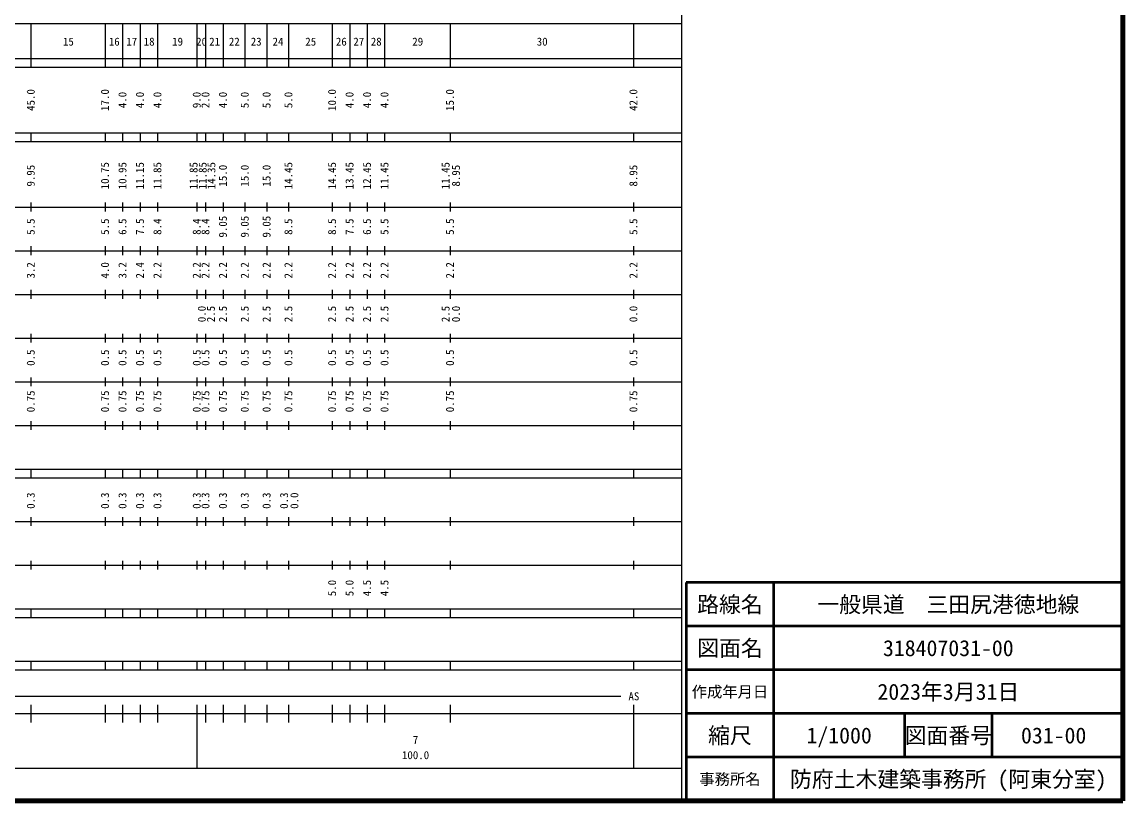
# Model space of a CAD drawing. Units: millimetres on the paper, enlarged 1000 times. Extents: x 40000 to 680000, y 20000 to 380000.
# Drawn here: x 427880 to 680000, y 20000 to 198357 of the extents above; entities that cross this region are included whole.
import ezdxf
from ezdxf.enums import TextEntityAlignment as Align

# ---------------------------------------------------------------- set-up
doc = ezdxf.new("R2010")
doc.units = ezdxf.units.MM
doc.header["$LTSCALE"] = 1000
for name, color, linetype, lineweight in [('M-TTL', 2, 'Continuous', 140), ('M-TTL-BAND', 7, 'Continuous', 25), ('M-TTL-FRAM', 2, 'Continuous', 50), ('M-TTL-LINE', 7, 'Continuous', 50)]:
    doc.layers.add(name, color=color, linetype=linetype, lineweight=lineweight)
doc.layers.add('M-TTL-TXT', color=7, linetype='Continuous')
doc.styles.add('ＭＳ ゴシック', font='')
doc.styles.get('ＭＳ ゴシック').set_extended_font_data('MS Gothic')

msp = doc.modelspace()

# ---------------------------------------------------------------- linework, layer by layer
at = {"layer": 'M-TTL'}
for p, q in [((680000, 20000), (680000, 380000)), ((40000, 20000), (680000, 20000))]:
    msp.add_line(p, q, dxfattribs=at)
at = {"layer": 'M-TTL-BAND'}
for p, q in [((579000, 20000), (579000, 370000)), ((68000, 198000), (579000, 198000)), ((430000, 188000), (430000, 198000)), ((447000, 188000), (447000, 198000)), ((451000, 188000), (451000, 198000)), ((455000, 188000), (455000, 198000)), ((459000, 188000), (459000, 198000)), ((468000, 188000), (468000, 198000)), ((470000, 188000), (470000, 198000)), ((474000, 188000), (474000, 198000)), ((479000, 188000), (479000, 198000)), ((484000, 188000), (484000, 198000)), ((489000, 188000), (489000, 198000)), ((499000, 188000), (499000, 198000)), ((503000, 188000), (503000, 198000)), ((507000, 188000), (507000, 198000)), ((511000, 188000), (511000, 198000)), ((526000, 188000), (526000, 198000)), ((568000, 188000), (568000, 198000)), ((40000, 190000), (579000, 190000)), ((40000, 188000), (579000, 188000)), ((40000, 173000), (579000, 173000)), ((430000, 171000), (430000, 173000)), ((447000, 171000), (447000, 173000)), ((451000, 171000), (451000, 173000)), ((455000, 171000), (455000, 173000)), ((459000, 171000), (459000, 173000)), ((468000, 171000), (468000, 173000)), ((470000, 171000), (470000, 173000)), ((474000, 171000), (474000, 173000)), ((479000, 171000), (479000, 173000)), ((484000, 171000), (484000, 173000)), ((489000, 171000), (489000, 173000)), ((499000, 171000), (499000, 173000)), ((503000, 171000), (503000, 173000)), ((507000, 171000), (507000, 173000)), ((511000, 171000), (511000, 173000)), ((526000, 171000), (526000, 173000)), ((568000, 171000), (568000, 173000)), ((40000, 171000), (579000, 171000)), ((430000, 155000), (430000, 157000)), ((447000, 155000), (447000, 157000)), ((451000, 155000), (451000, 157000)), ((455000, 155000), (455000, 157000)), ((459000, 155000), (459000, 157000)), ((468000, 155000), (468000, 157000)), ((470000, 155000), (470000, 157000)), ((474000, 155000), (474000, 157000)), ((479000, 155000), (479000, 157000)), ((484000, 155000), (484000, 157000)), ((489000, 155000), (489000, 157000)), ((499000, 155000), (499000, 157000)), ((503000, 155000), (503000, 157000)), ((507000, 155000), (507000, 157000)), ((511000, 155000), (511000, 157000)), ((526000, 155000), (526000, 157000)), ((568000, 155000), (568000, 157000)), ((40000, 156000), (579000, 156000)), ((430000, 145000), (430000, 147000)), ((447000, 145000), (447000, 147000)), ((451000, 145000), (451000, 147000)), ((455000, 145000), (455000, 147000)), ((459000, 145000), (459000, 147000)), ((468000, 145000), (468000, 147000)), ((470000, 145000), (470000, 147000)), ((474000, 145000), (474000, 147000)), ((479000, 145000), (479000, 147000)), ((484000, 145000), (484000, 147000)), ((489000, 145000), (489000, 147000)), ((499000, 145000), (499000, 147000)), ((503000, 145000), (503000, 147000)), ((507000, 145000), (507000, 147000)), ((511000, 145000), (511000, 147000)), ((526000, 145000), (526000, 147000)), ((568000, 145000), (568000, 147000)), ((46000, 146000), (579000, 146000)), ((430000, 135000), (430000, 137000)), ((447000, 135000), (447000, 137000)), ((451000, 135000), (451000, 137000)), ((455000, 135000), (455000, 137000)), ((459000, 135000), (459000, 137000)), ((468000, 135000), (468000, 137000)), ((470000, 135000), (470000, 137000)), ((474000, 135000), (474000, 137000)), ((479000, 135000), (479000, 137000)), ((484000, 135000), (484000, 137000)), ((489000, 135000), (489000, 137000)), ((499000, 135000), (499000, 137000)), ((503000, 135000), (503000, 137000)), ((507000, 135000), (507000, 137000)), ((511000, 135000), (511000, 137000)), ((526000, 135000), (526000, 137000)), ((568000, 135000), (568000, 137000)), ((52000, 136000), (579000, 136000)), ((430000, 125000), (430000, 127000)), ((447000, 125000), (447000, 127000)), ((451000, 125000), (451000, 127000)), ((455000, 125000), (455000, 127000)), ((459000, 125000), (459000, 127000)), ((468000, 125000), (468000, 127000)), ((470000, 125000), (470000, 127000)), ((474000, 125000), (474000, 127000)), ((479000, 125000), (479000, 127000)), ((484000, 125000), (484000, 127000)), ((489000, 125000), (489000, 127000)), ((499000, 125000), (499000, 127000)), ((503000, 125000), (503000, 127000)), ((507000, 125000), (507000, 127000)), ((511000, 125000), (511000, 127000)), ((526000, 125000), (526000, 127000)), ((568000, 125000), (568000, 127000)), ((46000, 126000), (579000, 126000)), ((52000, 116000), (579000, 116000)), ((430000, 115000), (430000, 117000)), ((447000, 115000), (447000, 117000)), ((451000, 115000), (451000, 117000)), ((455000, 115000), (455000, 117000)), ((459000, 115000), (459000, 117000)), ((468000, 115000), (468000, 117000)), ((470000, 115000), (470000, 117000)), ((474000, 115000), (474000, 117000)), ((479000, 115000), (479000, 117000)), ((484000, 115000), (484000, 117000)), ((489000, 115000), (489000, 117000)), ((499000, 115000), (499000, 117000)), ((503000, 115000), (503000, 117000)), ((507000, 115000), (507000, 117000)), ((511000, 115000), (511000, 117000)), ((526000, 115000), (526000, 117000)), ((568000, 115000), (568000, 117000)), ((46000, 106000), (579000, 106000)), ((430000, 105000), (430000, 107000)), ((447000, 105000), (447000, 107000)), ((451000, 105000), (451000, 107000)), ((455000, 105000), (455000, 107000)), ((459000, 105000), (459000, 107000)), ((468000, 105000), (468000, 107000)), ((470000, 105000), (470000, 107000)), ((474000, 105000), (474000, 107000)), ((479000, 105000), (479000, 107000)), ((484000, 105000), (484000, 107000)), ((489000, 105000), (489000, 107000)), ((499000, 105000), (499000, 107000)), ((503000, 105000), (503000, 107000)), ((507000, 105000), (507000, 107000)), ((511000, 105000), (511000, 107000)), ((526000, 105000), (526000, 107000)), ((568000, 105000), (568000, 107000)), ((40000, 96000), (579000, 96000)), ((430000, 94000), (430000, 96000)), ((447000, 94000), (447000, 96000)), ((451000, 94000), (451000, 96000)), ((455000, 94000), (455000, 96000)), ((459000, 94000), (459000, 96000)), ((468000, 94000), (468000, 96000)), ((470000, 94000), (470000, 96000)), ((474000, 94000), (474000, 96000)), ((479000, 94000), (479000, 96000)), ((484000, 94000), (484000, 96000)), ((489000, 94000), (489000, 96000)), ((499000, 94000), (499000, 96000)), ((503000, 94000), (503000, 96000)), ((507000, 94000), (507000, 96000)), ((511000, 94000), (511000, 96000)), ((526000, 94000), (526000, 96000)), ((568000, 94000), (568000, 96000)), ((40000, 94000), (579000, 94000)), ((49000, 84000), (579000, 84000)), ((430000, 83000), (430000, 85000)), ((447000, 83000), (447000, 85000)), ((451000, 83000), (451000, 85000)), ((455000, 83000), (455000, 85000)), ((459000, 83000), (459000, 85000)), ((468000, 83000), (468000, 85000)), ((470000, 83000), (470000, 85000)), ((474000, 83000), (474000, 85000)), ((479000, 83000), (479000, 85000)), ((484000, 83000), (484000, 85000)), ((489000, 83000), (489000, 85000)), ((499000, 83000), (499000, 85000)), ((503000, 83000), (503000, 85000)), ((507000, 83000), (507000, 85000)), ((511000, 83000), (511000, 85000)), ((526000, 83000), (526000, 85000)), ((568000, 83000), (568000, 85000)), ((40000, 74000), (579000, 74000)), ((430000, 73000), (430000, 75000)), ((447000, 73000), (447000, 75000)), ((451000, 73000), (451000, 75000)), ((455000, 73000), (455000, 75000)), ((459000, 73000), (459000, 75000)), ((468000, 73000), (468000, 75000)), ((470000, 73000), (470000, 75000)), ((474000, 73000), (474000, 75000)), ((479000, 73000), (479000, 75000)), ((484000, 73000), (484000, 75000)), ((489000, 73000), (489000, 75000)), ((499000, 73000), (499000, 75000)), ((503000, 73000), (503000, 75000)), ((507000, 73000), (507000, 75000)), ((511000, 73000), (511000, 75000)), ((526000, 73000), (526000, 75000)), ((568000, 73000), (568000, 75000)), ((40000, 64000), (579000, 64000)), ((430000, 62000), (430000, 64000)), ((447000, 62000), (447000, 64000)), ((451000, 62000), (451000, 64000)), ((455000, 62000), (455000, 64000)), ((459000, 62000), (459000, 64000)), ((468000, 62000), (468000, 64000)), ((470000, 62000), (470000, 64000)), ((474000, 62000), (474000, 64000)), ((479000, 62000), (479000, 64000)), ((484000, 62000), (484000, 64000)), ((489000, 62000), (489000, 64000)), ((499000, 62000), (499000, 64000)), ((503000, 62000), (503000, 64000)), ((507000, 62000), (507000, 64000)), ((511000, 62000), (511000, 64000)), ((526000, 62000), (526000, 64000)), ((568000, 62000), (568000, 64000)), ((40000, 62000), (579000, 62000)), ((40000, 52000), (579000, 52000)), ((430000, 50000), (430000, 52000)), ((447000, 50000), (447000, 52000)), ((451000, 50000), (451000, 52000)), ((455000, 50000), (455000, 52000)), ((459000, 50000), (459000, 52000)), ((468000, 50000), (468000, 52000)), ((470000, 50000), (470000, 52000)), ((474000, 50000), (474000, 52000)), ((479000, 50000), (479000, 52000)), ((484000, 50000), (484000, 52000)), ((489000, 50000), (489000, 52000)), ((499000, 50000), (499000, 52000)), ((503000, 50000), (503000, 52000)), ((507000, 50000), (507000, 52000)), ((511000, 50000), (511000, 52000)), ((526000, 50000), (526000, 52000)), ((568000, 50000), (568000, 52000)), ((40000, 50000), (579000, 50000)), ((71000, 44000), (565000, 44000)), ((430000, 38000), (430000, 42000)), ((447000, 38000), (447000, 42000)), ((451000, 38000), (451000, 42000)), ((455000, 38000), (455000, 42000)), ((459000, 38000), (459000, 42000)), ((468000, 27500), (468000, 42000)), ((470000, 38000), (470000, 42000)), ((474000, 38000), (474000, 42000)), ((479000, 38000), (479000, 42000)), ((484000, 38000), (484000, 42000)), ((489000, 38000), (489000, 42000)), ((499000, 38000), (499000, 42000)), ((503000, 38000), (503000, 42000)), ((507000, 38000), (507000, 42000)), ((511000, 38000), (511000, 42000)), ((526000, 38000), (526000, 42000)), ((568000, 27500), (568000, 42000)), ((40000, 40000), (579000, 40000)), ((68000, 27500), (579000, 27500))]:
    msp.add_line(p, q, dxfattribs=at)
at = {"layer": 'M-TTL-FRAM'}
for p, q in [((680000, 70000), (580000, 70000)), ((580000, 70000), (580000, 20000))]:
    msp.add_line(p, q, dxfattribs=at)
at = {"layer": 'M-TTL-LINE'}
for p, q in [((600000, 70000), (600000, 20000)), ((680000, 60000), (580000, 60000)), ((680000, 50000), (580000, 50000)), ((680000, 40000), (580000, 40000)), ((630000, 40000), (630000, 30000)), ((650000, 40000), (650000, 30000)), ((680000, 30000), (580000, 30000))]:
    msp.add_line(p, q, dxfattribs=at)

# ---------------------------------------------------------------- texts
at = {"layer": 'M-TTL-BAND', "style": 'ＭＳ ゴシック'}
for s, p in [('15', (438500, 192405)), ('16', (449000, 192405)), ('17', (453000, 192405)), ('18', (457000, 192405)), ('19', (463500, 192405)), ('20', (469000, 192405)), ('21', (472000, 192405)), ('22', (476500, 192405)), ('23', (481500, 192405)), ('24', (486500, 192405)), ('25', (494000, 192405)), ('26', (501000, 192405)), ('27', (505000, 192405)), ('28', (509000, 192405)), ('29', (518500, 192405)), ('30', (547000, 192405)), ('AS', (568000, 42500)), ('7', (518000, 32523)), ('100.0', (518000, 29033))]:
    msp.add_text(s, height=1833, dxfattribs=at).set_placement(p, align=Align.BOTTOM_CENTER)
for s, p in [('45.0', (431340, 180500)), ('17.0', (448340, 180500)), ('4.0', (452340, 180500)), ('4.0', (456340, 180500)), ('4.0', (460340, 180500)), ('9.0', (469340, 180500)), ('2.0', (471340, 180500)), ('4.0', (475340, 180500)), ('5.0', (480340, 180500)), ('5.0', (485340, 180500)), ('5.0', (490340, 180500)), ('10.0', (500340, 180500)), ('4.0', (504340, 180500)), ('4.0', (508340, 180500)), ('4.0', (512340, 180500)), ('15.0', (527340, 180500)), ('42.0', (569340, 180500)), ('9.95', (431340, 163174)), ('10.75', (448340, 163174)), ('10.95', (452340, 163174)), ('11.15', (456340, 163174)), ('11.85', (460340, 163174)), ('11.85', (468625, 163174)), ('11.85', (470705, 163174)), ('14.35', (472710, 163174)), ('15.0', (475340, 163174)), ('15.0', (480340, 163174)), ('15.0', (485340, 163174)), ('14.45', (490340, 163174)), ('14.45', (500340, 163174)), ('13.45', (504340, 163174)), ('12.45', (508340, 163174)), ('11.45', (512340, 163174)), ('11.45', (526340, 163174)), ('8.95', (528710, 163174)), ('8.95', (569340, 163174)), ('9.05', (475340, 151500)), ('9.05', (480340, 151500)), ('9.05', (485340, 151500)), ('5.5', (431340, 151500)), ('5.5', (448340, 151500)), ('6.5', (452340, 151500)), ('7.5', (456340, 151500)), ('8.4', (460340, 151500)), ('8.4', (469340, 151500)), ('8.4', (471340, 151500)), ('8.5', (490340, 151500)), ('8.5', (500340, 151500)), ('7.5', (504340, 151500)), ('6.5', (508340, 151500)), ('5.5', (512340, 151500)), ('5.5', (527340, 151500)), ('5.5', (569340, 151500)), ('3.2', (431340, 141500)), ('4.0', (448340, 141500)), ('3.2', (452340, 141500)), ('2.4', (456340, 141500)), ('2.2', (460340, 141500)), ('2.2', (469340, 141500)), ('2.2', (471340, 141500)), ('2.2', (475340, 141500)), ('2.2', (480340, 141500)), ('2.2', (485340, 141500)), ('2.2', (490340, 141500)), ('2.2', (500340, 141500)), ('2.2', (504340, 141500)), ('2.2', (508340, 141500)), ('2.2', (512340, 141500)), ('2.2', (527340, 141500)), ('2.2', (569340, 141500)), ('0.0', (470507, 131500)), ('2.5', (472592, 131500)), ('2.5', (475340, 131500)), ('2.5', (480340, 131500)), ('2.5', (485340, 131500)), ('2.5', (490340, 131500)), ('2.5', (500340, 131500)), ('2.5', (504340, 131500)), ('2.5', (508340, 131500)), ('2.5', (512340, 131500)), ('2.5', (526340, 131500)), ('0.0', (528710, 131500)), ('0.0', (569340, 131500)), ('0.5', (431340, 121500)), ('0.5', (448340, 121500)), ('0.5', (452340, 121500)), ('0.5', (456340, 121500)), ('0.5', (460340, 121500)), ('0.5', (469340, 121500)), ('0.5', (471340, 121500)), ('0.5', (475340, 121500)), ('0.5', (480340, 121500)), ('0.5', (485340, 121500)), ('0.5', (490340, 121500)), ('0.5', (500340, 121500)), ('0.5', (504340, 121500)), ('0.5', (508340, 121500)), ('0.5', (512340, 121500)), ('0.5', (527340, 121500)), ('0.5', (569340, 121500)), ('0.75', (431340, 111500)), ('0.75', (448340, 111500)), ('0.75', (452340, 111500)), ('0.75', (456340, 111500)), ('0.75', (460340, 111500)), ('0.75', (469340, 111500)), ('0.75', (471340, 111500)), ('0.75', (475340, 111500)), ('0.75', (480340, 111500)), ('0.75', (485340, 111500)), ('0.75', (490340, 111500)), ('0.75', (500340, 111500)), ('0.75', (504340, 111500)), ('0.75', (508340, 111500)), ('0.75', (512340, 111500)), ('0.75', (527340, 111500)), ('0.75', (569340, 111500)), ('0.3', (431340, 88764)), ('0.3', (448340, 88764)), ('0.3', (452340, 88764)), ('0.3', (456340, 88764)), ('0.3', (460340, 88764)), ('0.3', (469340, 88764)), ('0.3', (471340, 88764)), ('0.3', (475340, 88764)), ('0.3', (480340, 88764)), ('0.3', (485340, 88764)), ('0.3', (489340, 88764)), ('0.0', (491710, 88764)), ('5.0', (500340, 68750)), ('5.0', (504340, 68750)), ('4.5', (508340, 68750)), ('4.5', (512340, 68750))]:
    msp.add_text(s, height=1833, rotation=90, dxfattribs=at).set_placement(p, align=Align.BOTTOM_CENTER)
at = {"layer": 'M-TTL-TXT', "style": 'ＭＳ ゴシック'}
for s, height, p in [('路線名', 3666, (590000, 65000)), ('路線名', 3666, (590000, 65000)), ('一般県道\u3000三田尻港徳地線', 3666, (640000, 65000)), ('図面名', 3666, (590000, 55000)), ('図面名', 3666, (590000, 55000)), ('318407031-00', 3666, (640000, 55000)), ('作成年月日', 2566, (590000, 45000)), ('作成年月日', 2566, (590000, 45000)), ('2023年3月31日', 3666, (640000, 45000)), ('縮尺', 3666, (590000, 35000)), ('縮尺', 3666, (590000, 35000)), ('1/1000', 3666, (615000, 35000)), ('図面番号', 3666, (640000, 35000)), ('図面番号', 3666, (640000, 35000)), ('031-00', 3666, (664125, 35000)), ('事務所名', 2566, (590000, 25000)), ('事務所名', 2566, (590000, 25000)), ('防府土木建築事務所 (阿東分室)', 3666, (640000, 25000))]:
    msp.add_text(s, height=height, dxfattribs=at).set_placement(p, align=Align.MIDDLE_CENTER)

doc.saveas('drawing.dxf')
